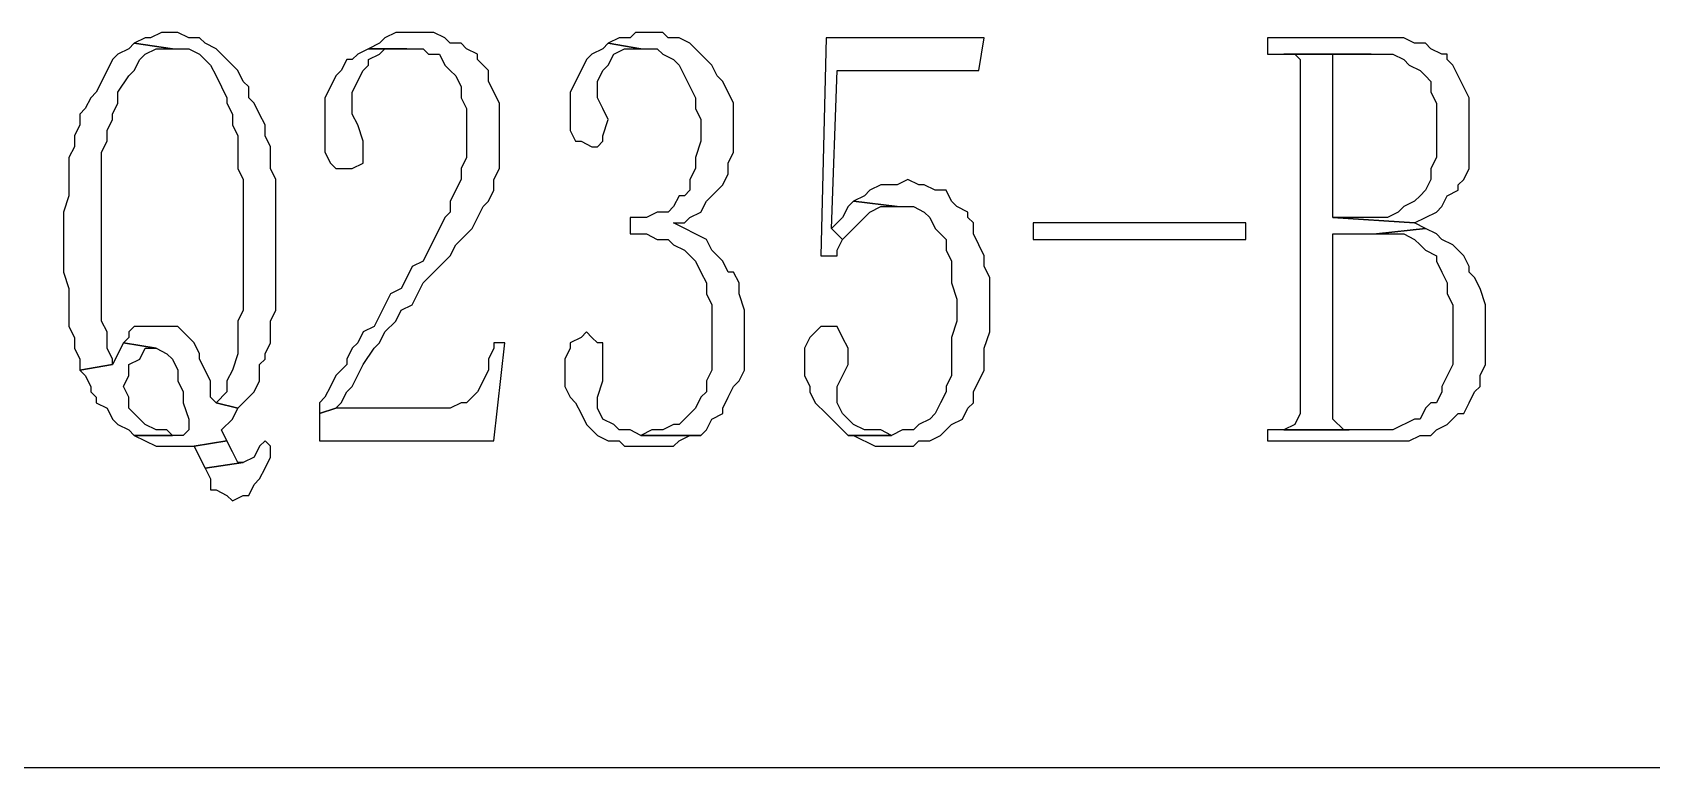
# Model space of a CAD drawing. Extents: x -15.4 to 0.8, y 0.3 to 11.8.
# Drawn here: x -1.596 to -1.3484, y 1.6694 to 1.7819 of the extents above; entities that cross this region are included whole.
import ezdxf

# ---------------------------------------------------------------- set-up
doc = ezdxf.new("R2010")
doc.units = 0
doc.header["$MEASUREMENT"] = 0
doc.linetypes.add('AUSGEZOGEN', pattern=[0])
doc.layers.get('0').update_dxf_attribs({"linetype": 'AUSGEZOGEN'})

msp = doc.modelspace()

# ---------------------------------------------------------------- linework, layer by layer
for points in [[(-1.57461, 1.7819), (-1.57628, 1.7819), (-1.57628, 1.7819), (-1.57795, 1.78106), (-1.57795, 1.78106), (-1.57878, 1.78106), (-1.57878, 1.78106), (-1.58045, 1.78023), (-1.58045, 1.78023), (-1.57461, 1.7794), (-1.57461, 1.7794), (-1.57211, 1.7794), (-1.57211, 1.7794), (-1.57045, 1.77856), (-1.57045, 1.77856), (-1.56878, 1.7769), (-1.56878, 1.7769), (-1.56795, 1.77523), (-1.56795, 1.77523), (-1.56628, 1.7719), (-1.56628, 1.7719), (-1.56628, 1.77106), (-1.56628, 1.77106), (-1.56545, 1.7694), (-1.56545, 1.7694), (-1.56545, 1.76773), (-1.56545, 1.76773), (-1.56461, 1.76606), (-1.56461, 1.76606), (-1.56461, 1.76106), (-1.56461, 1.76106), (-1.56378, 1.7594), (-1.56378, 1.7594), (-1.56378, 1.7394), (-1.56378, 1.7394), (-1.56461, 1.73773), (-1.56461, 1.73773), (-1.56461, 1.73273), (-1.56461, 1.73273), (-1.56545, 1.73023), (-1.56545, 1.73023), (-1.56628, 1.72856), (-1.56628, 1.72856), (-1.56628, 1.7269), (-1.56628, 1.7269), (-1.56795, 1.72523), (-1.56795, 1.72523), (-1.56461, 1.7244), (-1.56461, 1.7244), (-1.56378, 1.72523), (-1.56378, 1.72523), (-1.56211, 1.7269), (-1.56211, 1.7269), (-1.56128, 1.72856), (-1.56128, 1.72856), (-1.56128, 1.73106), (-1.56128, 1.73106), (-1.56045, 1.7319), (-1.56045, 1.7319), (-1.56045, 1.73273), (-1.56045, 1.73273), (-1.55961, 1.7344), (-1.55961, 1.7344), (-1.55961, 1.73773), (-1.55961, 1.73773), (-1.55878, 1.7394), (-1.55878, 1.7394), (-1.55878, 1.7594), (-1.55878, 1.7594), (-1.55961, 1.76106), (-1.55961, 1.76106), (-1.55961, 1.7644), (-1.55961, 1.7644), (-1.56045, 1.76606), (-1.56045, 1.76606), (-1.56045, 1.76773), (-1.56045, 1.76773), (-1.56128, 1.7694), (-1.56128, 1.7694), (-1.56211, 1.77106), (-1.56211, 1.77106), (-1.56295, 1.7719), (-1.56295, 1.7719), (-1.56295, 1.77356), (-1.56295, 1.77356), (-1.56378, 1.7744), (-1.56378, 1.7744), (-1.56461, 1.77606), (-1.56461, 1.77606), (-1.56628, 1.77773), (-1.56628, 1.77773), (-1.56795, 1.7794), (-1.56795, 1.7794), (-1.56961, 1.78023), (-1.56961, 1.78023), (-1.57045, 1.78106), (-1.57045, 1.78106), (-1.57211, 1.78106), (-1.57211, 1.78106), (-1.57378, 1.7819), (-1.57461, 1.7819)], [(-1.53795, 1.7819), (-1.54045, 1.7819), (-1.54045, 1.7819), (-1.54211, 1.78106), (-1.54211, 1.78106), (-1.54295, 1.78023), (-1.54295, 1.78023), (-1.54461, 1.7794), (-1.54461, 1.7794), (-1.53628, 1.7794), (-1.53628, 1.7794), (-1.53545, 1.77856), (-1.53545, 1.77856), (-1.53378, 1.77856), (-1.53378, 1.77856), (-1.53295, 1.7769), (-1.53295, 1.7769), (-1.53211, 1.77606), (-1.53211, 1.77606), (-1.53128, 1.77523), (-1.53128, 1.77523), (-1.53045, 1.77356), (-1.53045, 1.77356), (-1.53045, 1.7719), (-1.53045, 1.7719), (-1.52961, 1.77023), (-1.52961, 1.77023), (-1.52961, 1.76273), (-1.52961, 1.76273), (-1.53045, 1.76106), (-1.53045, 1.76106), (-1.53045, 1.7594), (-1.53045, 1.7594), (-1.53211, 1.75606), (-1.53211, 1.75606), (-1.53211, 1.7544), (-1.53211, 1.7544), (-1.53295, 1.75356), (-1.53295, 1.75356), (-1.53628, 1.7469), (-1.53628, 1.7469), (-1.53795, 1.74606), (-1.53795, 1.74606), (-1.53878, 1.7444), (-1.53878, 1.7444), (-1.53961, 1.74273), (-1.53961, 1.74273), (-1.54128, 1.7419), (-1.54128, 1.7419), (-1.54378, 1.7369), (-1.54378, 1.7369), (-1.54545, 1.73606), (-1.54545, 1.73606), (-1.54628, 1.7344), (-1.54628, 1.7344), (-1.54711, 1.73356), (-1.54711, 1.73356), (-1.54795, 1.7319), (-1.54795, 1.7319), (-1.54795, 1.73106), (-1.54795, 1.73106), (-1.54961, 1.7294), (-1.54961, 1.7294), (-1.55045, 1.72773), (-1.55045, 1.72773), (-1.55128, 1.72606), (-1.55128, 1.72606), (-1.55211, 1.72523), (-1.55211, 1.72523), (-1.55211, 1.72356), (-1.55211, 1.72356), (-1.54961, 1.7244), (-1.54961, 1.7244), (-1.54878, 1.72523), (-1.54878, 1.72523), (-1.54795, 1.7269), (-1.54795, 1.7269), (-1.54711, 1.72773), (-1.54711, 1.72773), (-1.54545, 1.73106), (-1.54545, 1.73106), (-1.54378, 1.73356), (-1.54378, 1.73356), (-1.54295, 1.7344), (-1.54295, 1.7344), (-1.54211, 1.73606), (-1.54211, 1.73606), (-1.54045, 1.73773), (-1.54045, 1.73773), (-1.53961, 1.7394), (-1.53961, 1.7394), (-1.53795, 1.74023), (-1.53795, 1.74023), (-1.53628, 1.74356), (-1.53628, 1.74356), (-1.53461, 1.74523), (-1.53461, 1.74523), (-1.53378, 1.74606), (-1.53378, 1.74606), (-1.53211, 1.74773), (-1.53211, 1.74773), (-1.53128, 1.7494), (-1.53128, 1.7494), (-1.53045, 1.75023), (-1.53045, 1.75023), (-1.52878, 1.7519), (-1.52878, 1.7519), (-1.52711, 1.75523), (-1.52711, 1.75523), (-1.52628, 1.75606), (-1.52628, 1.75606), (-1.52545, 1.75773), (-1.52545, 1.75773), (-1.52545, 1.7594), (-1.52545, 1.7594), (-1.52461, 1.76106), (-1.52461, 1.76106), (-1.52461, 1.77106), (-1.52461, 1.77106), (-1.52628, 1.7744), (-1.52628, 1.7744), (-1.52628, 1.77606), (-1.52628, 1.77606), (-1.52795, 1.77773), (-1.52795, 1.77773), (-1.52795, 1.77856), (-1.52795, 1.77856), (-1.52961, 1.7794), (-1.52961, 1.7794), (-1.53045, 1.78023), (-1.53045, 1.78023), (-1.53211, 1.78023), (-1.53211, 1.78023), (-1.53295, 1.78106), (-1.53295, 1.78106), (-1.53461, 1.7819), (-1.53461, 1.7819), (-1.53628, 1.7819), (-1.53795, 1.7819)], [(-1.50128, 1.7819), (-1.50378, 1.7819), (-1.50378, 1.7819), (-1.50461, 1.78106), (-1.50461, 1.78106), (-1.50628, 1.78106), (-1.50628, 1.78106), (-1.50795, 1.78023), (-1.50795, 1.78023), (-1.50295, 1.7794), (-1.50295, 1.7794), (-1.50045, 1.7794), (-1.50045, 1.7794), (-1.49961, 1.77856), (-1.49961, 1.77856), (-1.49795, 1.77773), (-1.49795, 1.77773), (-1.49711, 1.7769), (-1.49711, 1.7769), (-1.49628, 1.77523), (-1.49628, 1.77523), (-1.49461, 1.7719), (-1.49461, 1.7719), (-1.49461, 1.77023), (-1.49461, 1.77023), (-1.49378, 1.76856), (-1.49378, 1.76856), (-1.49378, 1.76523), (-1.49378, 1.76523), (-1.49461, 1.76273), (-1.49461, 1.76273), (-1.49461, 1.76106), (-1.49461, 1.76106), (-1.49545, 1.7594), (-1.49545, 1.7594), (-1.49545, 1.75773), (-1.49545, 1.75773), (-1.49628, 1.7569), (-1.49628, 1.7569), (-1.49711, 1.7569), (-1.49711, 1.7569), (-1.49795, 1.75523), (-1.49795, 1.75523), (-1.49878, 1.7544), (-1.49878, 1.7544), (-1.50045, 1.7544), (-1.50045, 1.7544), (-1.50211, 1.75356), (-1.50211, 1.75356), (-1.50461, 1.75356), (-1.50461, 1.75356), (-1.50461, 1.75106), (-1.50461, 1.75106), (-1.50211, 1.75106), (-1.50211, 1.75106), (-1.50045, 1.75023), (-1.50045, 1.75023), (-1.49878, 1.75023), (-1.49878, 1.75023), (-1.49795, 1.7494), (-1.49795, 1.7494), (-1.49628, 1.74856), (-1.49628, 1.74856), (-1.49461, 1.7469), (-1.49461, 1.7469), (-1.49378, 1.74523), (-1.49378, 1.74523), (-1.49295, 1.74356), (-1.49295, 1.74356), (-1.49295, 1.7419), (-1.49295, 1.7419), (-1.49211, 1.74023), (-1.49211, 1.74023), (-1.49211, 1.73023), (-1.49211, 1.73023), (-1.49295, 1.72856), (-1.49295, 1.72856), (-1.49295, 1.7269), (-1.49295, 1.7269), (-1.49378, 1.72606), (-1.49378, 1.72606), (-1.49461, 1.7244), (-1.49461, 1.7244), (-1.49711, 1.7219), (-1.49711, 1.7219), (-1.49795, 1.7219), (-1.49795, 1.7219), (-1.49961, 1.72106), (-1.49961, 1.72106), (-1.50128, 1.72106), (-1.50128, 1.72106), (-1.50295, 1.72023), (-1.50295, 1.72023), (-1.49378, 1.72023), (-1.49378, 1.72023), (-1.49295, 1.72106), (-1.49295, 1.72106), (-1.49211, 1.72273), (-1.49211, 1.72273), (-1.49045, 1.72356), (-1.49045, 1.72356), (-1.49045, 1.7244), (-1.49045, 1.7244), (-1.48961, 1.72606), (-1.48961, 1.72606), (-1.48878, 1.72773), (-1.48878, 1.72773), (-1.48795, 1.72856), (-1.48795, 1.72856), (-1.48711, 1.73023), (-1.48711, 1.73023), (-1.48711, 1.7394), (-1.48711, 1.7394), (-1.48795, 1.7419), (-1.48795, 1.7419), (-1.48795, 1.74356), (-1.48795, 1.74356), (-1.48878, 1.74523), (-1.48878, 1.74523), (-1.48961, 1.74523), (-1.48961, 1.74523), (-1.49045, 1.7469), (-1.49045, 1.7469), (-1.49211, 1.74856), (-1.49211, 1.74856), (-1.49295, 1.75023), (-1.49295, 1.75023), (-1.49795, 1.75273), (-1.49795, 1.75273), (-1.49628, 1.75273), (-1.49628, 1.75273), (-1.49545, 1.75356), (-1.49545, 1.75356), (-1.49378, 1.7544), (-1.49378, 1.7544), (-1.49295, 1.75606), (-1.49295, 1.75606), (-1.49045, 1.75856), (-1.49045, 1.75856), (-1.48961, 1.76023), (-1.48961, 1.76023), (-1.48961, 1.7619), (-1.48961, 1.7619), (-1.48878, 1.76356), (-1.48878, 1.76356), (-1.48878, 1.77106), (-1.48878, 1.77106), (-1.49045, 1.7744), (-1.49045, 1.7744), (-1.49128, 1.77523), (-1.49128, 1.77523), (-1.49211, 1.7769), (-1.49211, 1.7769), (-1.49545, 1.78023), (-1.49545, 1.78023), (-1.49711, 1.78106), (-1.49711, 1.78106), (-1.49878, 1.78106), (-1.49878, 1.78106), (-1.49961, 1.7819), (-1.50128, 1.7819)], [(-1.45045, 1.78106), (-1.47461, 1.78106), (-1.47461, 1.78106), (-1.47545, 1.74773), (-1.47545, 1.74773), (-1.47295, 1.74773), (-1.47295, 1.74773), (-1.47295, 1.74856), (-1.47295, 1.74856), (-1.47211, 1.75023), (-1.47211, 1.75023), (-1.47378, 1.7519), (-1.47378, 1.7519), (-1.47295, 1.77606), (-1.47295, 1.77606), (-1.45128, 1.77606), (-1.45045, 1.78106)], [(-1.38961, 1.78106), (-1.40711, 1.78106), (-1.40711, 1.78106), (-1.40711, 1.77856), (-1.40711, 1.77856), (-1.38795, 1.77856), (-1.38795, 1.77856), (-1.38628, 1.77773), (-1.38628, 1.77773), (-1.38545, 1.7769), (-1.38545, 1.7769), (-1.38378, 1.77606), (-1.38378, 1.77606), (-1.38295, 1.77523), (-1.38295, 1.77523), (-1.38211, 1.7744), (-1.38211, 1.7744), (-1.38211, 1.77273), (-1.38211, 1.77273), (-1.38128, 1.77106), (-1.38128, 1.77106), (-1.38128, 1.76273), (-1.38128, 1.76273), (-1.38211, 1.76106), (-1.38211, 1.76106), (-1.38211, 1.7594), (-1.38211, 1.7594), (-1.38295, 1.75773), (-1.38295, 1.75773), (-1.38378, 1.7569), (-1.38378, 1.7569), (-1.38461, 1.75606), (-1.38461, 1.75606), (-1.38628, 1.75523), (-1.38628, 1.75523), (-1.38711, 1.7544), (-1.38711, 1.7544), (-1.38878, 1.75356), (-1.38878, 1.75356), (-1.39711, 1.75356), (-1.39711, 1.75356), (-1.38461, 1.75273), (-1.38461, 1.75273), (-1.38295, 1.75356), (-1.38295, 1.75356), (-1.38128, 1.7544), (-1.38128, 1.7544), (-1.38045, 1.75523), (-1.38045, 1.75523), (-1.37961, 1.7569), (-1.37961, 1.7569), (-1.37795, 1.75773), (-1.37795, 1.75773), (-1.37795, 1.75856), (-1.37795, 1.75856), (-1.37711, 1.7594), (-1.37711, 1.7594), (-1.37628, 1.76106), (-1.37628, 1.76106), (-1.37628, 1.7719), (-1.37628, 1.7719), (-1.37795, 1.77523), (-1.37795, 1.77523), (-1.37878, 1.7769), (-1.37878, 1.7769), (-1.37961, 1.77773), (-1.37961, 1.77773), (-1.37961, 1.77856), (-1.37961, 1.77856), (-1.38045, 1.77856), (-1.38045, 1.77856), (-1.38211, 1.7794), (-1.38211, 1.7794), (-1.38295, 1.78023), (-1.38295, 1.78023), (-1.38461, 1.78023), (-1.38461, 1.78023), (-1.38628, 1.78106), (-1.38628, 1.78106), (-1.38795, 1.78106), (-1.38961, 1.78106)], [(-1.58045, 1.78023), (-1.58128, 1.7794), (-1.58128, 1.7794), (-1.58295, 1.77856), (-1.58295, 1.77856), (-1.58378, 1.77773), (-1.58378, 1.77773), (-1.58461, 1.77606), (-1.58461, 1.77606), (-1.58628, 1.77273), (-1.58628, 1.77273), (-1.58711, 1.7719), (-1.58711, 1.7719), (-1.58795, 1.77023), (-1.58795, 1.77023), (-1.58878, 1.7694), (-1.58878, 1.7694), (-1.58878, 1.76773), (-1.58878, 1.76773), (-1.58961, 1.76606), (-1.58961, 1.76606), (-1.58961, 1.7644), (-1.58961, 1.7644), (-1.59045, 1.76273), (-1.59045, 1.76273), (-1.59045, 1.7569), (-1.59045, 1.7569), (-1.59128, 1.7544), (-1.59128, 1.7544), (-1.59128, 1.74523), (-1.59128, 1.74523), (-1.59045, 1.74273), (-1.59045, 1.74273), (-1.59045, 1.7369), (-1.59045, 1.7369), (-1.58961, 1.73523), (-1.58961, 1.73523), (-1.58961, 1.73356), (-1.58961, 1.73356), (-1.58878, 1.7319), (-1.58878, 1.7319), (-1.58878, 1.73023), (-1.58878, 1.73023), (-1.58378, 1.73106), (-1.58378, 1.73106), (-1.58378, 1.7319), (-1.58378, 1.7319), (-1.58461, 1.73356), (-1.58461, 1.73356), (-1.58461, 1.73606), (-1.58461, 1.73606), (-1.58545, 1.73773), (-1.58545, 1.73773), (-1.58545, 1.76356), (-1.58545, 1.76356), (-1.58461, 1.76523), (-1.58461, 1.76523), (-1.58461, 1.7669), (-1.58461, 1.7669), (-1.58378, 1.76856), (-1.58378, 1.76856), (-1.58378, 1.7694), (-1.58378, 1.7694), (-1.58295, 1.77106), (-1.58295, 1.77106), (-1.58295, 1.77273), (-1.58295, 1.77273), (-1.58128, 1.77523), (-1.58128, 1.77523), (-1.58045, 1.77606), (-1.58045, 1.77606), (-1.57961, 1.77773), (-1.57961, 1.77773), (-1.57878, 1.77856), (-1.57878, 1.77856), (-1.57711, 1.7794), (-1.57711, 1.7794), (-1.57461, 1.7794), (-1.58045, 1.78023)], [(-1.54461, 1.7794), (-1.54628, 1.77856), (-1.54628, 1.77856), (-1.54711, 1.77773), (-1.54711, 1.77773), (-1.54795, 1.77773), (-1.54795, 1.77773), (-1.54878, 1.77606), (-1.54878, 1.77606), (-1.54961, 1.77523), (-1.54961, 1.77523), (-1.55045, 1.77356), (-1.55045, 1.77356), (-1.55128, 1.7719), (-1.55128, 1.7719), (-1.55128, 1.76356), (-1.55128, 1.76356), (-1.55045, 1.7619), (-1.55045, 1.7619), (-1.54961, 1.76106), (-1.54961, 1.76106), (-1.54711, 1.76106), (-1.54711, 1.76106), (-1.54545, 1.7619), (-1.54545, 1.7619), (-1.54545, 1.76523), (-1.54545, 1.76523), (-1.54628, 1.76773), (-1.54628, 1.76773), (-1.54711, 1.7694), (-1.54711, 1.7694), (-1.54711, 1.77273), (-1.54711, 1.77273), (-1.54545, 1.77606), (-1.54545, 1.77606), (-1.54461, 1.7769), (-1.54461, 1.7769), (-1.54461, 1.77773), (-1.54461, 1.77773), (-1.54295, 1.77856), (-1.54295, 1.77856), (-1.54211, 1.7794), (-1.54211, 1.7794), (-1.53878, 1.7794), (-1.54461, 1.7794)], [(-1.50795, 1.78023), (-1.50878, 1.7794), (-1.50878, 1.7794), (-1.51045, 1.77856), (-1.51045, 1.77856), (-1.51128, 1.77773), (-1.51128, 1.77773), (-1.51211, 1.77606), (-1.51211, 1.77606), (-1.51378, 1.77273), (-1.51378, 1.77273), (-1.51378, 1.7669), (-1.51378, 1.7669), (-1.51295, 1.76523), (-1.51295, 1.76523), (-1.51211, 1.76523), (-1.51211, 1.76523), (-1.51045, 1.7644), (-1.51045, 1.7644), (-1.50961, 1.7644), (-1.50961, 1.7644), (-1.50878, 1.76523), (-1.50878, 1.76523), (-1.50878, 1.76606), (-1.50878, 1.76606), (-1.50795, 1.76856), (-1.50795, 1.76856), (-1.50878, 1.77023), (-1.50878, 1.77023), (-1.50961, 1.7719), (-1.50961, 1.7719), (-1.50961, 1.7744), (-1.50961, 1.7744), (-1.50878, 1.77606), (-1.50878, 1.77606), (-1.50795, 1.7769), (-1.50795, 1.7769), (-1.50711, 1.77856), (-1.50711, 1.77856), (-1.50545, 1.7794), (-1.50545, 1.7794), (-1.50295, 1.7794), (-1.50795, 1.78023)], [(-1.40461, 1.77856), (-1.40295, 1.77856), (-1.40295, 1.77856), (-1.40211, 1.77773), (-1.40211, 1.77773), (-1.40211, 1.72356), (-1.40211, 1.72356), (-1.40295, 1.7219), (-1.40295, 1.7219), (-1.40461, 1.72106), (-1.40461, 1.72106), (-1.39461, 1.72106), (-1.39461, 1.72106), (-1.39545, 1.72106), (-1.39545, 1.72106), (-1.39711, 1.72273), (-1.39711, 1.72273), (-1.39711, 1.75106), (-1.39711, 1.75106), (-1.39045, 1.75106), (-1.39045, 1.75106), (-1.38295, 1.7519), (-1.38295, 1.7519), (-1.38461, 1.75273), (-1.38461, 1.75273), (-1.39711, 1.75356), (-1.39711, 1.75356), (-1.39711, 1.77856), (-1.39711, 1.77856), (-1.39128, 1.77856), (-1.40461, 1.77856)], [(-1.46211, 1.7594), (-1.46378, 1.75856), (-1.46378, 1.75856), (-1.46628, 1.75856), (-1.46628, 1.75856), (-1.46795, 1.75773), (-1.46795, 1.75773), (-1.46878, 1.7569), (-1.46878, 1.7569), (-1.47045, 1.75606), (-1.47045, 1.75606), (-1.46378, 1.75523), (-1.46378, 1.75523), (-1.46128, 1.75523), (-1.46128, 1.75523), (-1.45961, 1.7544), (-1.45961, 1.7544), (-1.45878, 1.75356), (-1.45878, 1.75356), (-1.45795, 1.7519), (-1.45795, 1.7519), (-1.45711, 1.75106), (-1.45711, 1.75106), (-1.45628, 1.75023), (-1.45628, 1.75023), (-1.45628, 1.74856), (-1.45628, 1.74856), (-1.45545, 1.7469), (-1.45545, 1.7469), (-1.45545, 1.74356), (-1.45545, 1.74356), (-1.45461, 1.74106), (-1.45461, 1.74106), (-1.45461, 1.73773), (-1.45461, 1.73773), (-1.45545, 1.73523), (-1.45545, 1.73523), (-1.45545, 1.7294), (-1.45545, 1.7294), (-1.45628, 1.72773), (-1.45628, 1.72773), (-1.45628, 1.7269), (-1.45628, 1.7269), (-1.45711, 1.72523), (-1.45711, 1.72523), (-1.45795, 1.72356), (-1.45795, 1.72356), (-1.45878, 1.72273), (-1.45878, 1.72273), (-1.46045, 1.7219), (-1.46045, 1.7219), (-1.46128, 1.72106), (-1.46128, 1.72106), (-1.46295, 1.72106), (-1.46295, 1.72106), (-1.46461, 1.72023), (-1.46461, 1.72023), (-1.47128, 1.72023), (-1.47128, 1.72023), (-1.47045, 1.72023), (-1.47045, 1.72023), (-1.46711, 1.71856), (-1.46711, 1.71856), (-1.46128, 1.71856), (-1.46128, 1.71856), (-1.46045, 1.7194), (-1.46045, 1.7194), (-1.45878, 1.7194), (-1.45878, 1.7194), (-1.45711, 1.72023), (-1.45711, 1.72023), (-1.45628, 1.72106), (-1.45628, 1.72106), (-1.45545, 1.7219), (-1.45545, 1.7219), (-1.45378, 1.72273), (-1.45378, 1.72273), (-1.45295, 1.7244), (-1.45295, 1.7244), (-1.45211, 1.72523), (-1.45211, 1.72523), (-1.45211, 1.7269), (-1.45211, 1.7269), (-1.45045, 1.73023), (-1.45045, 1.73023), (-1.45045, 1.73356), (-1.45045, 1.73356), (-1.44961, 1.73606), (-1.44961, 1.73606), (-1.44961, 1.7444), (-1.44961, 1.7444), (-1.45045, 1.74606), (-1.45045, 1.74606), (-1.45045, 1.74773), (-1.45045, 1.74773), (-1.45211, 1.75106), (-1.45211, 1.75106), (-1.45211, 1.75273), (-1.45211, 1.75273), (-1.45295, 1.75356), (-1.45295, 1.75356), (-1.45295, 1.7544), (-1.45295, 1.7544), (-1.45461, 1.75523), (-1.45461, 1.75523), (-1.45545, 1.75606), (-1.45545, 1.75606), (-1.45628, 1.75773), (-1.45628, 1.75773), (-1.45795, 1.75773), (-1.45795, 1.75773), (-1.45961, 1.75856), (-1.45961, 1.75856), (-1.46045, 1.75856), (-1.46211, 1.7594)], [(-1.47045, 1.75606), (-1.47128, 1.75523), (-1.47128, 1.75523), (-1.47211, 1.75356), (-1.47211, 1.75356), (-1.47378, 1.7519), (-1.47378, 1.7519), (-1.47211, 1.75023), (-1.47211, 1.75023), (-1.46795, 1.7544), (-1.46795, 1.7544), (-1.46628, 1.75523), (-1.46628, 1.75523), (-1.46378, 1.75523), (-1.47045, 1.75606)], [(-1.41045, 1.75023), (-1.41045, 1.75273), (-1.41045, 1.75273), (-1.44295, 1.75273), (-1.44295, 1.75273), (-1.44295, 1.75023), (-1.44295, 1.75023), (-1.41045, 1.75023), (-1.41045, 1.75023)], [(-1.38295, 1.7519), (-1.39045, 1.75106), (-1.39045, 1.75106), (-1.38628, 1.75106), (-1.38628, 1.75106), (-1.38461, 1.75023), (-1.38461, 1.75023), (-1.38378, 1.7494), (-1.38378, 1.7494), (-1.38295, 1.74856), (-1.38295, 1.74856), (-1.38128, 1.74773), (-1.38128, 1.74773), (-1.38128, 1.7469), (-1.38128, 1.7469), (-1.38045, 1.74523), (-1.38045, 1.74523), (-1.37961, 1.74356), (-1.37961, 1.74356), (-1.37961, 1.7419), (-1.37961, 1.7419), (-1.37878, 1.74023), (-1.37878, 1.74023), (-1.37878, 1.73106), (-1.37878, 1.73106), (-1.38045, 1.72773), (-1.38045, 1.72773), (-1.38045, 1.7269), (-1.38045, 1.7269), (-1.38128, 1.72523), (-1.38128, 1.72523), (-1.38211, 1.72523), (-1.38211, 1.72523), (-1.38295, 1.7244), (-1.38295, 1.7244), (-1.38378, 1.72273), (-1.38378, 1.72273), (-1.38461, 1.72273), (-1.38461, 1.72273), (-1.38795, 1.72106), (-1.38795, 1.72106), (-1.40711, 1.72106), (-1.40711, 1.72106), (-1.40711, 1.7194), (-1.40711, 1.7194), (-1.38545, 1.7194), (-1.38545, 1.7194), (-1.38378, 1.72023), (-1.38378, 1.72023), (-1.38211, 1.72023), (-1.38211, 1.72023), (-1.38128, 1.72106), (-1.38128, 1.72106), (-1.37961, 1.7219), (-1.37961, 1.7219), (-1.37795, 1.72356), (-1.37795, 1.72356), (-1.37711, 1.72356), (-1.37711, 1.72356), (-1.37628, 1.72523), (-1.37628, 1.72523), (-1.37545, 1.7269), (-1.37545, 1.7269), (-1.37461, 1.72773), (-1.37461, 1.72773), (-1.37461, 1.7294), (-1.37461, 1.7294), (-1.37378, 1.73106), (-1.37378, 1.73106), (-1.37378, 1.74023), (-1.37378, 1.74023), (-1.37461, 1.74273), (-1.37461, 1.74273), (-1.37545, 1.7444), (-1.37545, 1.7444), (-1.37628, 1.74523), (-1.37628, 1.74523), (-1.37628, 1.74606), (-1.37628, 1.74606), (-1.37711, 1.74773), (-1.37711, 1.74773), (-1.37878, 1.7494), (-1.37878, 1.7494), (-1.38045, 1.75023), (-1.38045, 1.75023), (-1.38128, 1.75106), (-1.38295, 1.7519)], [(-1.57711, 1.7369), (-1.58045, 1.7369), (-1.58045, 1.7369), (-1.58128, 1.73606), (-1.58128, 1.73606), (-1.58128, 1.73523), (-1.58128, 1.73523), (-1.58211, 1.7344), (-1.58211, 1.7344), (-1.57711, 1.73356), (-1.57711, 1.73356), (-1.57545, 1.73273), (-1.57545, 1.73273), (-1.57461, 1.7319), (-1.57461, 1.7319), (-1.57378, 1.73023), (-1.57378, 1.73023), (-1.57378, 1.72856), (-1.57378, 1.72856), (-1.57295, 1.7269), (-1.57295, 1.7269), (-1.57295, 1.72523), (-1.57295, 1.72523), (-1.57211, 1.72273), (-1.57211, 1.72273), (-1.57211, 1.72106), (-1.57211, 1.72106), (-1.57295, 1.72023), (-1.57295, 1.72023), (-1.58045, 1.72023), (-1.58045, 1.72023), (-1.57711, 1.71856), (-1.57711, 1.71856), (-1.57128, 1.71856), (-1.57128, 1.71856), (-1.56628, 1.7194), (-1.56628, 1.7194), (-1.56711, 1.72106), (-1.56711, 1.72106), (-1.56545, 1.72273), (-1.56545, 1.72273), (-1.56461, 1.7244), (-1.56461, 1.7244), (-1.56795, 1.72523), (-1.56795, 1.72523), (-1.56878, 1.72606), (-1.56878, 1.72606), (-1.56878, 1.72856), (-1.56878, 1.72856), (-1.57045, 1.7319), (-1.57045, 1.7319), (-1.57045, 1.73273), (-1.57045, 1.73273), (-1.57128, 1.7344), (-1.57128, 1.7344), (-1.57295, 1.73606), (-1.57295, 1.73606), (-1.57378, 1.7369), (-1.57378, 1.7369), (-1.57545, 1.7369), (-1.57711, 1.7369)], [(-1.47461, 1.7369), (-1.47545, 1.7369), (-1.47545, 1.7369), (-1.47711, 1.73523), (-1.47711, 1.73523), (-1.47795, 1.73356), (-1.47795, 1.73356), (-1.47795, 1.7294), (-1.47795, 1.7294), (-1.47711, 1.72773), (-1.47711, 1.72773), (-1.47711, 1.7269), (-1.47711, 1.7269), (-1.47628, 1.72523), (-1.47628, 1.72523), (-1.47461, 1.72356), (-1.47461, 1.72356), (-1.47128, 1.72023), (-1.47128, 1.72023), (-1.46461, 1.72023), (-1.46461, 1.72023), (-1.46628, 1.72106), (-1.46628, 1.72106), (-1.46878, 1.72106), (-1.46878, 1.72106), (-1.47045, 1.7219), (-1.47045, 1.7219), (-1.47211, 1.72356), (-1.47211, 1.72356), (-1.47295, 1.72523), (-1.47295, 1.72523), (-1.47295, 1.72773), (-1.47295, 1.72773), (-1.47128, 1.73106), (-1.47128, 1.73106), (-1.47128, 1.73356), (-1.47128, 1.73356), (-1.47211, 1.73523), (-1.47211, 1.73523), (-1.47295, 1.7369), (-1.47461, 1.7369)], [(-1.58211, 1.7344), (-1.58378, 1.73106), (-1.58378, 1.73106), (-1.58878, 1.73023), (-1.58878, 1.73023), (-1.58795, 1.7294), (-1.58795, 1.7294), (-1.58711, 1.72773), (-1.58711, 1.72773), (-1.58711, 1.7269), (-1.58711, 1.7269), (-1.58628, 1.72606), (-1.58628, 1.72606), (-1.58628, 1.72523), (-1.58628, 1.72523), (-1.58461, 1.7244), (-1.58461, 1.7244), (-1.58378, 1.72273), (-1.58378, 1.72273), (-1.58295, 1.7219), (-1.58295, 1.7219), (-1.58128, 1.72106), (-1.58128, 1.72106), (-1.58045, 1.72023), (-1.58045, 1.72023), (-1.57461, 1.72023), (-1.57461, 1.72023), (-1.57545, 1.72106), (-1.57545, 1.72106), (-1.57711, 1.72106), (-1.57711, 1.72106), (-1.57878, 1.7219), (-1.57878, 1.7219), (-1.58128, 1.7244), (-1.58128, 1.7244), (-1.58128, 1.72606), (-1.58128, 1.72606), (-1.58211, 1.72773), (-1.58211, 1.72773), (-1.58128, 1.7294), (-1.58128, 1.7294), (-1.58128, 1.73106), (-1.58128, 1.73106), (-1.57961, 1.7319), (-1.57961, 1.7319), (-1.57878, 1.73356), (-1.57878, 1.73356), (-1.57711, 1.73356), (-1.58211, 1.7344)], [(-1.52378, 1.7344), (-1.52545, 1.7344), (-1.52545, 1.7344), (-1.52545, 1.73356), (-1.52545, 1.73356), (-1.52628, 1.7319), (-1.52628, 1.7319), (-1.52628, 1.73023), (-1.52628, 1.73023), (-1.52795, 1.7269), (-1.52795, 1.7269), (-1.52961, 1.72523), (-1.52961, 1.72523), (-1.53045, 1.72523), (-1.53045, 1.72523), (-1.53211, 1.7244), (-1.53211, 1.7244), (-1.54961, 1.7244), (-1.54961, 1.7244), (-1.55211, 1.72356), (-1.55211, 1.72356), (-1.55211, 1.7194), (-1.55211, 1.7194), (-1.52545, 1.7194), (-1.52378, 1.7344)], [(-1.51128, 1.73606), (-1.51211, 1.73523), (-1.51211, 1.73523), (-1.51378, 1.7344), (-1.51378, 1.7344), (-1.51378, 1.73356), (-1.51378, 1.73356), (-1.51461, 1.7319), (-1.51461, 1.7319), (-1.51461, 1.72773), (-1.51461, 1.72773), (-1.51378, 1.72606), (-1.51378, 1.72606), (-1.51295, 1.72523), (-1.51295, 1.72523), (-1.51211, 1.72356), (-1.51211, 1.72356), (-1.51128, 1.7219), (-1.51128, 1.7219), (-1.50961, 1.72023), (-1.50961, 1.72023), (-1.50795, 1.7194), (-1.50795, 1.7194), (-1.50628, 1.7194), (-1.50628, 1.7194), (-1.50545, 1.71856), (-1.50545, 1.71856), (-1.49795, 1.71856), (-1.49795, 1.71856), (-1.49711, 1.7194), (-1.49711, 1.7194), (-1.49545, 1.72023), (-1.49545, 1.72023), (-1.49378, 1.72023), (-1.49378, 1.72023), (-1.50295, 1.72023), (-1.50295, 1.72023), (-1.50461, 1.72106), (-1.50461, 1.72106), (-1.50628, 1.72106), (-1.50628, 1.72106), (-1.50711, 1.7219), (-1.50711, 1.7219), (-1.50878, 1.72273), (-1.50878, 1.72273), (-1.50961, 1.7244), (-1.50961, 1.7244), (-1.50961, 1.72606), (-1.50961, 1.72606), (-1.50878, 1.72856), (-1.50878, 1.72856), (-1.50878, 1.7344), (-1.50878, 1.7344), (-1.50961, 1.7344), (-1.50961, 1.7344), (-1.51045, 1.73523), (-1.51128, 1.73606)], [(-1.56628, 1.7194), (-1.57128, 1.71856), (-1.57128, 1.71856), (-1.57045, 1.7169), (-1.57045, 1.7169), (-1.56961, 1.71523), (-1.56961, 1.71523), (-1.56378, 1.71606), (-1.56378, 1.71606), (-1.56461, 1.71606), (-1.56461, 1.71606), (-1.56545, 1.71773), (-1.56628, 1.7194)], [(-1.56045, 1.7194), (-1.56128, 1.71856), (-1.56128, 1.71856), (-1.56211, 1.7169), (-1.56211, 1.7169), (-1.56378, 1.71606), (-1.56378, 1.71606), (-1.56961, 1.71523), (-1.56961, 1.71523), (-1.56878, 1.71356), (-1.56878, 1.71356), (-1.56878, 1.7119), (-1.56878, 1.7119), (-1.56795, 1.7119), (-1.56795, 1.7119), (-1.56628, 1.71106), (-1.56628, 1.71106), (-1.56545, 1.71023), (-1.56545, 1.71023), (-1.56378, 1.71106), (-1.56378, 1.71106), (-1.56295, 1.71106), (-1.56295, 1.71106), (-1.56211, 1.71273), (-1.56211, 1.71273), (-1.56128, 1.71356), (-1.56128, 1.71356), (-1.56045, 1.71523), (-1.56045, 1.71523), (-1.55961, 1.7169), (-1.55961, 1.7169), (-1.55961, 1.71856), (-1.56045, 1.7194)], [(-3.26878, 1.6694), (0.08122, 1.6694)]]:
    msp.add_lwpolyline(points)

doc.saveas('drawing.dxf')
